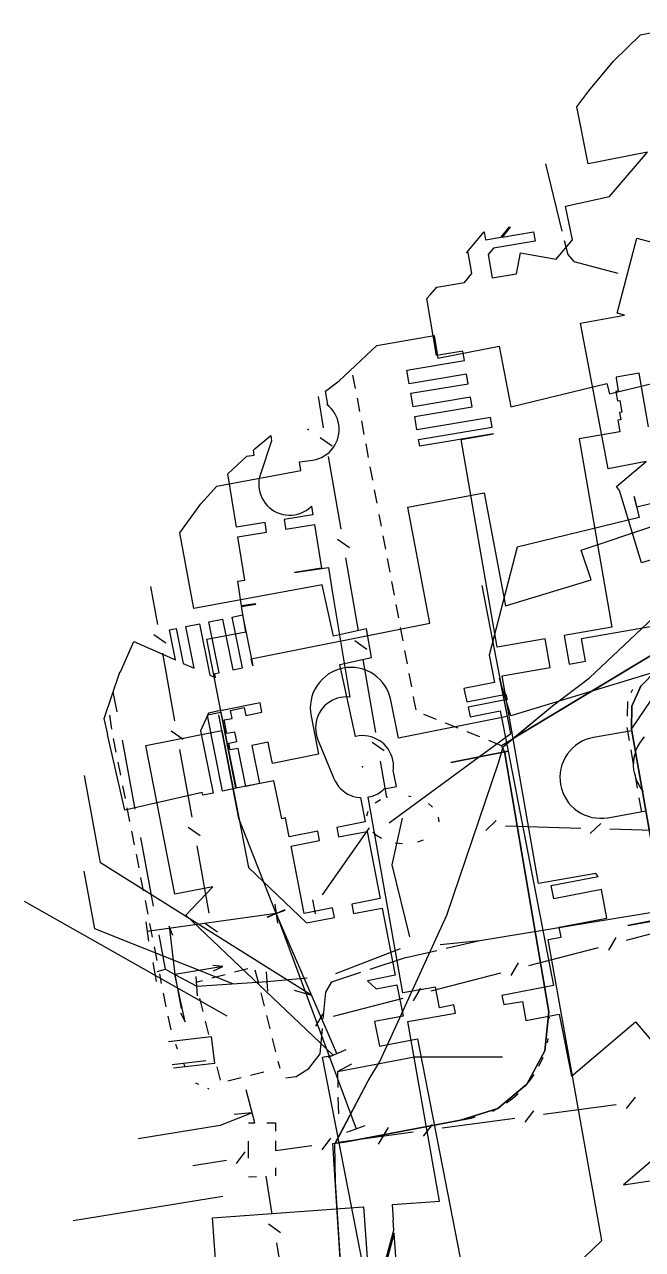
# Model space of a CAD drawing. Header units: metres. Extents: x -3782 to -2031, y 18790 to 19846.
# Drawn here: x -2729.7 to -2697.8, y 19772.1 to 19835.2 of the extents above; entities that cross this region are included whole.
import ezdxf

# ---------------------------------------------------------------- set-up
doc = ezdxf.new("R2010")
doc.units = ezdxf.units.M
for name, color, linetype in [('BOUNDARY', 7, 'Continuous'), ('CURB', 7, 'Continuous'), ('ELECTR_CABLE', 7, 'Continuous'), ('ELECTR_CABLE_COMM', 7, 'Continuous'), ('GAS', 7, 'Continuous'), ('GRASS', 7, 'Continuous'), ('GROUND', 7, 'Continuous'), ('HEAT', 7, 'Continuous'), ('OVERHEAD_POWER_LINE', 7, 'Continuous'), ('ROAD', 7, 'Continuous'), ('SEWER', 7, 'Continuous'), ('TREE', 7, 'Continuous'), ('WATER_PIPELINE', 7, 'Continuous')]:
    doc.layers.add(name, color=color, linetype=linetype)

msp = doc.modelspace()

# ---------------------------------------------------------------- linework, layer by layer
at = {"layer": 'BOUNDARY'}
msp.add_lwpolyline([(-2712.637, 19759.277), (-2713.667, 19775.54), (-2713.693, 19777.512), (-2711.974, 19780.762), (-2711.381, 19781.763), (-2707.916, 19789.303), (-2705.251, 19797.161), (-2705.017, 19797.987), (-2702.476, 19800.099), (-2700.561, 19801.545), (-2694.285, 19807.448)], dxfattribs=at)
at = {"layer": 'CURB'}
for points in [[(-2712.63, 19816.458), (-2712.765, 19817.149)], [(-2712.405, 19815.275), (-2712.535, 19815.967)], [(-2712.182, 19814.092), (-2712.313, 19814.784)], [(-2711.959, 19812.909), (-2712.09, 19813.601)], [(-2711.737, 19811.726), (-2711.867, 19812.417)], [(-2711.514, 19810.542), (-2711.644, 19811.234)], [(-2711.291, 19809.359), (-2711.406, 19809.968)], [(-2711.068, 19808.176), (-2711.199, 19808.868)], [(-2710.845, 19806.993), (-2710.976, 19807.685)], [(-2710.623, 19805.81), (-2710.753, 19806.502)], [(-2710.4, 19804.627), (-2710.53, 19805.319)], [(-2710.177, 19803.444), (-2710.307, 19804.136)], [(-2709.954, 19802.261), (-2710.085, 19802.952)], [(-2698.396, 19798.898), (-2696.032, 19802.363)], [(-2709.731, 19801.078), (-2709.862, 19801.769)], [(-2698.418, 19800.779), (-2698.33, 19800.96)], [(-2709.597, 19800.365), (-2709.639, 19800.586)], [(-2709.509, 19799.894), (-2709.597, 19800.365)], [(-2698.596, 19799.562), (-2698.578, 19800.315)], [(-2725.203, 19798.901), (-2725.309, 19799.608)], [(-2708.457, 19799.392), (-2709.11, 19799.654)], [(-2707.34, 19798.943), (-2707.993, 19799.205)], [(-2706.223, 19798.494), (-2706.876, 19798.756)], [(-2698.497, 19798.318), (-2698.61, 19798.98)], [(-2724.971, 19797.708), (-2725.109, 19798.41)], [(-2705.106, 19798.044), (-2705.759, 19798.307)], [(-2698.287, 19797.082), (-2698.414, 19797.825)], [(-2724.736, 19796.515), (-2724.871, 19797.199)], [(-2704.803, 19796.939), (-2704.921, 19797.633)], [(-2698.077, 19795.847), (-2698.204, 19796.589)], [(-2724.501, 19795.323), (-2724.628, 19795.968)], [(-2704.601, 19795.752), (-2704.719, 19796.446)], [(-2697.867, 19794.611), (-2697.993, 19795.354)], [(-2724.266, 19794.13), (-2724.405, 19794.832)], [(-2704.399, 19794.565), (-2704.517, 19795.259)], [(-2704.198, 19793.378), (-2704.316, 19794.072)], [(-2724.032, 19792.938), (-2724.17, 19793.64)], [(-2703.996, 19792.191), (-2704.114, 19792.885)], [(-2723.797, 19791.746), (-2723.935, 19792.447)], [(-2703.794, 19791.004), (-2703.912, 19791.698)], [(-2723.564, 19790.553), (-2723.701, 19791.255)], [(-2703.684, 19790.357), (-2703.71, 19790.512)], [(-2703.651, 19790.165), (-2703.668, 19790.261)], [(-2723.332, 19789.36), (-2723.469, 19790.062)], [(-2723.099, 19788.167), (-2723.236, 19788.869)], [(-2722.867, 19786.974), (-2723.004, 19787.676)], [(-2722.635, 19785.781), (-2722.733, 19786.288)], [(-2722.402, 19784.588), (-2722.539, 19785.291)], [(-2702.817, 19785.258), (-2702.882, 19785.643)], [(-2702.68, 19784.454), (-2702.714, 19784.653)], [(-2722.139, 19783.402), (-2722.304, 19784.098)], [(-2702.619, 19783.995), (-2702.624, 19784.05)], [(-2702.735, 19782.726), (-2702.694, 19782.949)], [(-2721.808, 19782.392), (-2721.897, 19782.633)], [(-2721.402, 19781.468), (-2721.506, 19781.683)], [(-2703.171, 19781.528), (-2702.959, 19781.977)], [(-2703.888, 19780.474), (-2703.604, 19780.811)], [(-2703.604, 19780.811), (-2703.421, 19781.096)], [(-2704.511, 19779.865), (-2704.236, 19780.117)], [(-2704.843, 19779.63), (-2704.511, 19779.865)], [(-2706.669, 19778.842), (-2706.454, 19778.9)], [(-2705.571, 19779.206), (-2705.269, 19779.369)], [(-2709.731, 19778.265), (-2708.965, 19778.41)], [(-2708.474, 19778.502), (-2707.708, 19778.646)], [(-2707.216, 19778.739), (-2706.669, 19778.842)], [(-2713.12, 19777.627), (-2712.737, 19777.699)], [(-2712.246, 19777.792), (-2711.48, 19777.936)], [(-2710.988, 19778.028), (-2710.222, 19778.173)]]:
    msp.add_lwpolyline(points, dxfattribs=at)
at = {"layer": 'ELECTR_CABLE'}
for points in [[(-2702.823, 19828.039), (-2701.979, 19824.575)], [(-2701.86, 19824.089), (-2701.685, 19823.371)], [(-2696.298, 19807.946), (-2697.87, 19807.468), (-2699.004, 19811.201), (-2699.175, 19811.408), (-2697.637, 19812.686), (-2699.603, 19812.316), (-2701.016, 19819.821), (-2698.76, 19820.246), (-2699.134, 19820.345), (-2698.111, 19824.212), (-2694.664, 19823.301)], [(-2701.685, 19823.371), (-2701.376, 19823.006)], [(-2701.376, 19823.006), (-2699.106, 19822.406)], [(-2724.934, 19799.794), (-2725.128, 19800.823)], [(-2723.99, 19794.778), (-2724.657, 19798.32)], [(-2723.045, 19789.761), (-2723.712, 19793.303)], [(-2726.073, 19788.598), (-2726.621, 19791.582)], [(-2706.21, 19788.006), (-2694.59, 19789.91)], [(-2717.197, 19789.211), (-2716.259, 19789.559)], [(-2716.728, 19789.385), (-2712.605, 19778.293)], [(-2718.961, 19785.765), (-2726.073, 19788.598)], [(-2722.434, 19786.515), (-2722.768, 19788.286)], [(-2708.266, 19787.793), (-2706.21, 19788.006)], [(-2713.65, 19786.296), (-2710.316, 19787.58)], [(-2721.951, 19786.252), (-2720.819, 19785.642)], [(-2720.785, 19785.143), (-2720.852, 19786.141)], [(-2720.819, 19785.642), (-2717.183, 19785.884)], [(-2717.15, 19785.385), (-2717.216, 19786.383)], [(-2717.183, 19785.884), (-2715.125, 19786.078)], [(-2713.566, 19781.239), (-2709.592, 19782.01)], [(-2709.592, 19782.01), (-2705.044, 19782.01)], [(-2713.566, 19781.239), (-2712.828, 19781.637)], [(-2713.566, 19781.239), (-2713.547, 19780.419)], [(-2713.535, 19779.92), (-2713.514, 19779.057)], [(-2713.074, 19778.119), (-2712.136, 19778.467)]]:
    msp.add_lwpolyline(points, dxfattribs=at)
at = {"layer": 'ELECTR_CABLE_COMM'}
for points in [[(-2714.274, 19814.434), (-2714.549, 19816.043)], [(-2713.842, 19813.478), (-2714.454, 19813.911)], [(-2713.379, 19809.199), (-2714.021, 19812.955)], [(-2712.947, 19808.243), (-2713.559, 19808.676)], [(-2712.484, 19803.964), (-2713.126, 19807.72)], [(-2723.202, 19806.252), (-2722.853, 19804.293)], [(-2704.612, 19798.671), (-2706.098, 19806.308)], [(-2723.029, 19803.769), (-2722.414, 19803.34)], [(-2712.052, 19803.008), (-2712.664, 19803.442)], [(-2722.59, 19802.816), (-2721.968, 19799.329)], [(-2711.589, 19798.73), (-2712.232, 19802.486)], [(-2718.642, 19794.285), (-2719.682, 19799.635)], [(-2722.144, 19798.805), (-2721.529, 19798.376)], [(-2710.9, 19794.06), (-2704.612, 19798.671)], [(-2721.705, 19797.852), (-2721.083, 19794.365)], [(-2711.157, 19797.774), (-2711.769, 19798.207)], [(-2711.015, 19795.373), (-2711.337, 19797.251)], [(-2725.79, 19791.996), (-2726.618, 19796.503)], [(-2710.977, 19795.381), (-2711.015, 19795.373)], [(-2709.755, 19795.41), (-2709.883, 19795.438)], [(-2711.993, 19794.655), (-2712.066, 19794.408)], [(-2711.344, 19795.251), (-2711.624, 19795.086)], [(-2708.662, 19794.88), (-2708.868, 19795.055)], [(-2716.728, 19789.385), (-2718.642, 19794.285)], [(-2710.222, 19794.303), (-2710.765, 19791.907)], [(-2708.322, 19794.111), (-2708.346, 19794.366)], [(-2705.915, 19793.667), (-2705.37, 19794.182)], [(-2700.527, 19793.512), (-2699.982, 19794.026)], [(-2721.259, 19793.841), (-2720.644, 19793.412)], [(-2714.334, 19790.35), (-2711.916, 19793.816)], [(-2711.729, 19793.587), (-2711.584, 19793.452)], [(-2711.584, 19793.452), (-2711.296, 19793.272)], [(-2704.893, 19793.903), (-2701.004, 19793.791)], [(-2699.505, 19793.748), (-2695.616, 19793.636)], [(-2720.82, 19792.888), (-2720.198, 19789.401)], [(-2710.593, 19793.041), (-2710.209, 19792.999)], [(-2709.417, 19793.084), (-2709.117, 19793.183)], [(-2714.888, 19785.157), (-2725.79, 19791.996)], [(-2710.765, 19791.907), (-2709.848, 19788.194)], [(-2719.251, 19784.099), (-2729.708, 19790.009)], [(-2716.797, 19789.88), (-2716.659, 19788.89)], [(-2714.697, 19789.366), (-2714.828, 19790.103)], [(-2723.452, 19788.957), (-2723.315, 19787.966)], [(-2716.728, 19789.385), (-2723.383, 19788.461)], [(-2716.27, 19789.585), (-2717.186, 19789.185)], [(-2713.588, 19782.169), (-2716.728, 19789.385)], [(-2720.374, 19788.877), (-2719.759, 19788.448)], [(-2698.649, 19788.021), (-2695.064, 19788.954)], [(-2707.953, 19787.6), (-2706.21, 19788.006)], [(-2699.565, 19787.509), (-2699.185, 19788.156)], [(-2711.882, 19786.516), (-2710.103, 19787.099)], [(-2710.103, 19787.099), (-2708.44, 19787.486)], [(-2703.686, 19786.711), (-2700.101, 19787.644)], [(-2722.893, 19785.886), (-2723.065, 19786.871)], [(-2722.862, 19786.399), (-2722.434, 19786.515)], [(-2722.434, 19786.515), (-2721.951, 19786.252)], [(-2718.87, 19786.378), (-2718.181, 19786.56)], [(-2717.818, 19786.483), (-2717.644, 19785.792)], [(-2704.602, 19786.199), (-2704.222, 19786.845)], [(-2721.951, 19786.252), (-2721.617, 19784.494)], [(-2720.872, 19785.852), (-2720.527, 19785.943)], [(-2720.043, 19786.07), (-2719.624, 19786.18)], [(-2719.624, 19786.18), (-2719.354, 19786.251)], [(-2714.169, 19785.333), (-2713.861, 19785.867)], [(-2713.861, 19785.867), (-2712.357, 19786.36)], [(-2708.723, 19785.4), (-2705.138, 19786.333)], [(-2717.522, 19785.307), (-2717.348, 19784.616)], [(-2714.888, 19785.157), (-2715.784, 19785.424)], [(-2714.294, 19783.958), (-2714.169, 19785.333)], [(-2709.638, 19784.888), (-2709.259, 19785.535)], [(-2720.488, 19784.331), (-2720.662, 19785.022)], [(-2713.76, 19784.09), (-2710.175, 19785.023)], [(-2717.226, 19784.131), (-2717.052, 19783.439)], [(-2714.675, 19783.578), (-2714.296, 19784.224)], [(-2720.191, 19783.155), (-2720.365, 19783.846)], [(-2714.457, 19782.165), (-2714.339, 19783.46)], [(-2722.283, 19782.796), (-2720.072, 19783.054)], [(-2720.072, 19783.054), (-2719.91, 19781.666)], [(-2716.931, 19782.954), (-2716.757, 19782.263)], [(-2715.033, 19781.404), (-2714.457, 19782.165)], [(-2713.13, 19782.369), (-2714.046, 19781.969)], [(-2722.092, 19781.612), (-2720.354, 19781.815)], [(-2719.91, 19781.666), (-2722.016, 19781.421)], [(-2719.598, 19780.803), (-2719.772, 19781.494)], [(-2716.635, 19781.778), (-2716.543, 19781.414)], [(-2715.691, 19780.992), (-2715.033, 19781.404)], [(-2718.532, 19780.914), (-2719.223, 19780.74)], [(-2717.355, 19781.21), (-2718.047, 19781.036)], [(-2716.234, 19780.915), (-2715.691, 19780.992)], [(-2720.89, 19780.663), (-2720.725, 19780.59)], [(-2720.267, 19780.389), (-2720.191, 19780.355)], [(-2717.823, 19778.603), (-2718.27, 19780.295)], [(-2699.18, 19779.531), (-2702.929, 19779.024)], [(-2698.21, 19779.929), (-2698.664, 19779.333)], [(-2717.959, 19779.117), (-2719.614, 19778.469)], [(-2717.959, 19779.117), (-2718.888, 19779.022)], [(-2703.445, 19779.222), (-2703.9, 19778.625)], [(-2719.614, 19778.469), (-2723.85, 19777.778)], [(-2718.156, 19778.603), (-2717.823, 19778.603)], [(-2717.212, 19778.603), (-2716.756, 19778.603)], [(-2716.756, 19778.603), (-2716.757, 19778.17)], [(-2711.441, 19777.494), (-2710.93, 19778.353)], [(-2708.681, 19778.514), (-2709.135, 19777.918)], [(-2704.416, 19778.823), (-2708.165, 19778.316)], [(-2718.156, 19776.868), (-2718.156, 19777.659)], [(-2716.759, 19777.67), (-2716.761, 19777.154)], [(-2713.916, 19777.806), (-2714.37, 19777.21)], [(-2709.651, 19778.115), (-2713.4, 19777.609)], [(-2718.767, 19776.499), (-2718.33, 19777.108)], [(-2714.886, 19777.408), (-2716.761, 19777.154)], [(-2721.016, 19776.4), (-2719.289, 19776.683)], [(-2718.156, 19776.77), (-2718.156, 19776.868)], [(-2717.734, 19775.821), (-2718.156, 19775.803)], [(-2716.928, 19773.896), (-2717.239, 19775.842)], [(-2716.764, 19776.281), (-2716.765, 19775.862)], [(-2719.47, 19774.804), (-2727.198, 19773.544)], [(-2716.507, 19772.936), (-2717.114, 19773.376)], [(-2716.071, 19768.524), (-2716.692, 19772.415)]]:
    msp.add_lwpolyline(points, dxfattribs=at)
at = {"layer": 'GAS'}
msp.add_lwpolyline([(-2708.841, 19753.809), (-2714.336, 19781.978), (-2713.785, 19782.085), (-2721.376, 19789.314), (-2719.997, 19790.762), (-2721.96, 19790.38), (-2723.454, 19798.059), (-2719.527, 19798.822), (-2718.156, 19791.77), (-2715.154, 19788.912), (-2713.714, 19789.192), (-2713.81, 19789.683), (-2715.282, 19789.397), (-2715.956, 19792.861), (-2714.483, 19793.148), (-2714.579, 19793.639), (-2716.051, 19793.352), (-2716.239, 19794.315), (-2716.431, 19794.275), (-2716.842, 19796.232), (-2718.806, 19795.85), (-2720.299, 19803.528), (-2718.295, 19803.918), (-2718.512, 19805.216), (-2717.779, 19805.338), (-2717.782, 19805.36), (-2718.517, 19805.25), (-2718.707, 19806.524), (-2718.339, 19806.579), (-2718.697, 19808.812), (-2717.215, 19809.049), (-2717.294, 19809.542), (-2718.776, 19809.305), (-2719.217, 19812.066), (-2718.238, 19812.966), (-2717.852, 19813.028), (-2717.893, 19813.283), (-2717.801, 19813.368), (-2717.001, 19814.033), (-2716.958, 19813.764), (-2717.54, 19812.04), (-2717.583, 19811.889), (-2717.611, 19811.735), (-2717.623, 19811.578), (-2717.621, 19811.421), (-2717.603, 19811.265), (-2717.569, 19811.112), (-2717.521, 19810.963), (-2717.458, 19810.819), (-2717.382, 19810.681), (-2717.292, 19810.552), (-2717.191, 19810.433), (-2717.078, 19810.324), (-2716.955, 19810.226), (-2716.822, 19810.141), (-2716.683, 19810.07), (-2716.537, 19810.012), (-2716.386, 19809.969), (-2716.231, 19809.942), (-2716.075, 19809.929), (-2715.918, 19809.932), (-2715.762, 19809.95), (-2715.608, 19809.983), (-2715.459, 19810.031), (-2715.315, 19810.094), (-2715.178, 19810.17), (-2715.049, 19810.26), (-2714.929, 19810.362), (-2714.899, 19810.393), (-2714.826, 19809.937), (-2716.307, 19809.7), (-2716.236, 19809.255), (-2716.228, 19809.207), (-2714.747, 19809.444), (-2714.387, 19807.196), (-2715.785, 19806.973), (-2714.017, 19807.235), (-2713.836, 19806.015), (-2712.925, 19800.55), (-2712.935, 19800.551), (-2713.092, 19800.559), (-2713.248, 19800.552), (-2713.404, 19800.529), (-2713.556, 19800.491), (-2713.704, 19800.438), (-2713.846, 19800.371), (-2713.981, 19800.29), (-2714.107, 19800.197), (-2714.223, 19800.091), (-2714.329, 19799.975), (-2714.423, 19799.849), (-2714.503, 19799.714), (-2714.571, 19799.573), (-2714.624, 19799.425), (-2714.662, 19799.272), (-2714.685, 19799.117), (-2714.693, 19798.96), (-2714.685, 19798.804), (-2714.662, 19798.648), (-2714.624, 19798.496), (-2714.572, 19798.348), (-2713.746, 19796.35), (-2713.679, 19796.208), (-2713.598, 19796.073), (-2713.504, 19795.947), (-2713.399, 19795.83), (-2713.283, 19795.725), (-2713.157, 19795.631), (-2713.022, 19795.55), (-2712.88, 19795.483), (-2712.732, 19795.43), (-2712.58, 19795.392), (-2712.425, 19795.369), (-2712.368, 19795.366), (-2712.125, 19794.116), (-2713.597, 19793.829), (-2713.502, 19793.339), (-2712.029, 19793.625), (-2711.356, 19790.16), (-2712.828, 19789.874), (-2712.733, 19789.383), (-2711.26, 19789.669), (-2710.587, 19786.205), (-2712.019, 19785.926), (-2711.574, 19785.503), (-2710.491, 19785.714), (-2710.178, 19784.103), (-2711.648, 19783.817), (-2711.4, 19782.55), (-2709.437, 19782.933), (-2704.912, 19759.732)], dxfattribs=at)
at = {"layer": 'GRASS'}
msp.add_lwpolyline([(-2687.871, 19804.001), (-2696.032, 19802.363), (-2697.116, 19801.912), (-2697.92, 19801.112), (-2698.371, 19800.072), (-2698.396, 19798.898), (-2696.461, 19787.968), (-2689.887, 19789.265), (-2689.583, 19789.378), (-2689.336, 19789.578), (-2689.164, 19789.844), (-2689.084, 19790.159)], close=True, dxfattribs=at)
at = {"layer": 'GROUND'}
msp.add_lwpolyline([(-2696.371, 19803.315), (-2704.531, 19798.391), (-2702.476, 19800.099), (-2700.561, 19801.545), (-2694.285, 19807.448)], dxfattribs=at)
for points in [[(-2698.396, 19798.898), (-2698.371, 19800.072), (-2697.92, 19801.112), (-2697.116, 19801.912), (-2696.032, 19802.363), (-2687.871, 19804.001), (-2689.084, 19790.159), (-2689.164, 19789.844), (-2689.336, 19789.578), (-2689.583, 19789.378), (-2689.887, 19789.265), (-2696.461, 19787.968)], [(-2711.974, 19780.762), (-2711.381, 19781.763), (-2707.916, 19789.303), (-2705.251, 19797.161), (-2705.036, 19797.919), (-2704.94, 19797.746), (-2702.657, 19784.317), (-2702.865, 19782.308), (-2703.79, 19780.591), (-2705.289, 19779.342), (-2707.216, 19778.739), (-2713.12, 19777.627), (-2713.671, 19777.552)]]:
    msp.add_lwpolyline(points, close=True, dxfattribs=at)
at = {"layer": 'HEAT'}
msp.add_lwpolyline([(-2691.715, 19803.494), (-2704.624, 19799.587), (-2705.203, 19801.501), (-2704.813, 19799.54), (-2710.417, 19798.425), (-2710.807, 19800.387), (-2710.857, 19800.587), (-2710.927, 19800.781), (-2711.015, 19800.967), (-2711.121, 19801.144), (-2711.243, 19801.309), (-2711.382, 19801.462), (-2711.535, 19801.6), (-2711.7, 19801.723), (-2711.877, 19801.829), (-2712.063, 19801.917), (-2712.257, 19801.987), (-2712.457, 19802.037), (-2712.661, 19802.067), (-2712.867, 19802.077), (-2713.073, 19802.067), (-2713.276, 19802.037), (-2713.476, 19801.987), (-2713.67, 19801.917), (-2713.857, 19801.829), (-2714.034, 19801.723), (-2714.199, 19801.6), (-2714.352, 19801.462), (-2714.49, 19801.309), (-2714.613, 19801.144), (-2714.719, 19800.967), (-2714.807, 19800.781), (-2714.876, 19800.587), (-2714.926, 19800.387), (-2714.957, 19800.183), (-2714.967, 19799.977), (-2714.957, 19799.771), (-2714.926, 19799.567), (-2714.536, 19797.606), (-2716.919, 19797.132), (-2717.065, 19797.867), (-2717.073, 19797.866), (-2717.143, 19798.217), (-2717.981, 19798.048), (-2717.584, 19796.087), (-2718.29, 19795.944), (-2718.687, 19797.904), (-2719.098, 19797.821), (-2719.169, 19798.173), (-2718.758, 19798.256), (-2718.858, 19798.746), (-2719.268, 19798.663), (-2719.411, 19799.369), (-2719.001, 19799.452), (-2719.084, 19799.865), (-2718.379, 19800.008), (-2718.295, 19799.595), (-2717.46, 19799.764), (-2717.557, 19800.255), (-2719.511, 19799.859), (-2719.514, 19799.876), (-2720.223, 19799.712), (-2720.261, 19799.626), (-2719.574, 19799.765), (-2718.78, 19795.845), (-2719.485, 19795.702), (-2720.275, 19799.595), (-2720.624, 19798.801), (-2719.975, 19795.602), (-2720.509, 19795.494), (-2720.537, 19795.635), (-2724.528, 19794.716), (-2725.426, 19798.614), (-2725.402, 19798.62), (-2725.593, 19799.451), (-2724.783, 19801.84), (-2724.753, 19801.847), (-2724.068, 19803.406), (-2721.92, 19802.462), (-2722.235, 19804.017), (-2721.882, 19804.089), (-2721.516, 19802.284), (-2720.956, 19802.038), (-2721.392, 19804.188), (-2720.686, 19804.331), (-2720.15, 19801.684), (-2719.854, 19801.554), (-2719.896, 19801.76), (-2719.664, 19801.807), (-2720.196, 19804.431), (-2719.491, 19804.574), (-2718.959, 19801.95), (-2718.469, 19802.05), (-2719.001, 19804.673), (-2718.468, 19804.781), (-2717.936, 19802.158), (-2718.009, 19802.523), (-2708.804, 19804.354), (-2709.929, 19810.339), (-2705.998, 19811.078), (-2704.902, 19805.249), (-2700.47, 19806.59), (-2700.983, 19808.12), (-2693.486, 19810.633)], dxfattribs=at)
at = {"layer": 'OVERHEAD_POWER_LINE'}
for points in [[(-2722.249, 19788.734), (-2721.951, 19786.252)], [(-2722.056, 19788.255), (-2722.249, 19788.734)], [(-2719.484, 19786.655), (-2721.951, 19786.252)], [(-2719.484, 19786.655), (-2720, 19786.706)], [(-2719.955, 19786.442), (-2719.484, 19786.655)], [(-2721.425, 19783.808), (-2721.951, 19786.252)], [(-2721.661, 19784.268), (-2721.425, 19783.808)]]:
    msp.add_lwpolyline(points, dxfattribs=at)
at = {"layer": 'ROAD'}
for points in [[(-2712.527, 19757.526), (-2713.793, 19777.535), (-2713.793, 19777.536), (-2713.792, 19777.536), (-2713.12, 19777.627), (-2707.217, 19778.739), (-2707.216, 19778.739), (-2705.291, 19779.342), (-2705.287, 19779.344), (-2703.792, 19780.59), (-2703.789, 19780.593), (-2702.866, 19782.306), (-2702.865, 19782.31), (-2702.657, 19784.316), (-2702.657, 19784.318), (-2704.94, 19797.744), (-2704.941, 19797.747), (-2705.105, 19798.044), (-2705.106, 19798.045), (-2705.105, 19798.045), (-2696.371, 19803.315)], [(-2697.117, 19801.911), (-2697.919, 19801.114), (-2697.921, 19801.111), (-2698.37, 19800.074), (-2698.371, 19800.07), (-2698.396, 19798.9), (-2698.396, 19798.898), (-2698.381, 19798.816), (-2700.351, 19798.468), (-2700.552, 19798.422), (-2700.747, 19798.357), (-2700.935, 19798.272), (-2701.114, 19798.17), (-2701.282, 19798.051), (-2701.438, 19797.916), (-2701.58, 19797.766), (-2701.706, 19797.603), (-2701.815, 19797.429), (-2701.907, 19797.244), (-2701.981, 19797.052), (-2702.035, 19796.853), (-2702.07, 19796.65), (-2702.084, 19796.444), (-2702.079, 19796.238), (-2702.053, 19796.034), (-2702.007, 19795.833), (-2701.941, 19795.637), (-2701.857, 19795.449), (-2701.755, 19795.27), (-2701.636, 19795.102), (-2701.501, 19794.947), (-2701.351, 19794.805), (-2701.188, 19794.679), (-2701.014, 19794.569), (-2700.829, 19794.477), (-2700.637, 19794.404), (-2700.438, 19794.349), (-2700.235, 19794.315), (-2700.029, 19794.3), (-2699.823, 19794.306), (-2699.619, 19794.332), (-2697.649, 19794.681)]]:
    msp.add_lwpolyline(points, dxfattribs=at)
at = {"layer": 'SEWER'}
for points in [[(-2719.713, 19769.664), (-2720.008, 19773.709), (-2712.218, 19774.277), (-2711.816, 19768.767), (-2710.655, 19773.066), (-2710.693, 19773.586), (-2710.664, 19773.588), (-2710.722, 19774.386), (-2708.292, 19774.563), (-2709.93, 19783.816), (-2707.475, 19784.251), (-2707.551, 19784.681), (-2708.299, 19784.535), (-2708.505, 19785.592), (-2710.191, 19785.293), (-2711.978, 19795.386), (-2711.924, 19795.398), (-2711.773, 19795.439), (-2711.626, 19795.495), (-2711.485, 19795.565), (-2711.352, 19795.648), (-2711.228, 19795.744), (-2711.147, 19795.82), (-2710.521, 19795.931), (-2710.653, 19796.609), (-2710.682, 19796.757), (-2710.672, 19796.835), (-2710.667, 19796.992), (-2710.678, 19797.148), (-2710.704, 19797.303), (-2710.745, 19797.455), (-2710.801, 19797.602), (-2710.871, 19797.742), (-2710.954, 19797.875), (-2711.05, 19798), (-2711.158, 19798.114), (-2711.276, 19798.217), (-2711.404, 19798.308), (-2711.54, 19798.386), (-2711.683, 19798.451), (-2711.832, 19798.501), (-2711.985, 19798.536), (-2712.141, 19798.556), (-2712.298, 19798.561), (-2712.455, 19798.55), (-2712.609, 19798.524), (-2712.635, 19798.518), (-2713.447, 19802.224), (-2711.814, 19802.582), (-2712.068, 19804.062), (-2713.769, 19803.689), (-2714.349, 19806.335), (-2720.977, 19805.111), (-2721.697, 19809.01), (-2720.607, 19810.515), (-2719.792, 19811.431), (-2715.449, 19812.233), (-2715.513, 19812.669), (-2714.835, 19812.769), (-2714.681, 19812.8), (-2714.531, 19812.845), (-2714.386, 19812.905), (-2714.247, 19812.979), (-2714.117, 19813.067), (-2713.995, 19813.166), (-2713.884, 19813.277), (-2713.785, 19813.399), (-2713.698, 19813.529), (-2713.624, 19813.668), (-2713.563, 19813.813), (-2713.518, 19813.963), (-2713.487, 19814.117), (-2713.472, 19814.273), (-2713.472, 19814.43), (-2713.487, 19814.587), (-2713.518, 19814.741), (-2713.563, 19814.891), (-2713.623, 19815.036), (-2713.697, 19815.174), (-2713.785, 19815.305), (-2713.884, 19815.426), (-2713.995, 19815.537), (-2714.103, 19815.626), (-2714.057, 19815.633), (-2714.176, 19816.326), (-2713.478, 19816.854), (-2711.536, 19818.679), (-2708.58, 19819.187), (-2708.38, 19818.029), (-2705.215, 19818.636), (-2704.616, 19815.512), (-2699.66, 19816.715), (-2699.53, 19816.179), (-2692.089, 19817.986)], [(-2690.673, 19812.156), (-2698.12, 19810.347), (-2698.25, 19810.883), (-2698.256, 19810.882), (-2697.996, 19809.808), (-2704.284, 19808.281), (-2705.733, 19802.711), (-2705.458, 19801.307), (-2707.036, 19800.998), (-2706.883, 19800.303), (-2704.869, 19800.697), (-2704.816, 19800.424), (-2706.824, 19800.031), (-2706.715, 19799.532), (-2705.17, 19799.835), (-2704.764, 19797.76), (-2707.708, 19797.184), (-2704.764, 19797.758), (-2702.41, 19785.683), (-2705.075, 19785.163), (-2704.984, 19784.692), (-2704.022, 19784.862), (-2703.847, 19783.874), (-2702.123, 19784.21), (-2701.497, 19781), (-2698.192, 19783.809), (-2696.249, 19781.523)], [(-2694.976, 19778.668), (-2698.81, 19775.41), (-2692.652, 19776.338)], [(-2710.257, 19767.602), (-2710.644, 19772.919), (-2711.806, 19768.62)]]:
    msp.add_lwpolyline(points, dxfattribs=at)
at = {"layer": 'TREE'}
for p in [(-2715.07, 19814.352), (-2712.266, 19796.961)]:
    msp.add_point(p, dxfattribs=at)
at = {"layer": 'WATER_PIPELINE'}
for points in [[(-2706.488, 19766.211), (-2699.92, 19772.54), (-2702.686, 19788.044), (-2702.021, 19788.163), (-2702.12, 19788.679), (-2699.665, 19789.15), (-2699.947, 19790.623), (-2702.402, 19790.152), (-2702.534, 19790.84), (-2700.113, 19791.304), (-2700.235, 19791.461), (-2703.19, 19790.945), (-2705.058, 19801.646), (-2702.595, 19802.076), (-2702.853, 19803.553), (-2705.316, 19803.124), (-2707.183, 19813.824), (-2705.518, 19814.114), (-2705.519, 19814.121), (-2709.319, 19813.484), (-2709.377, 19813.832), (-2705.578, 19814.469), (-2705.661, 19814.962), (-2709.46, 19814.325), (-2709.577, 19815.02), (-2706.615, 19815.517), (-2706.698, 19816.01), (-2709.659, 19815.514), (-2709.776, 19816.209), (-2706.816, 19816.706), (-2706.899, 19817.199), (-2709.859, 19816.702), (-2709.976, 19817.398), (-2707.016, 19817.895), (-2707.1, 19818.389), (-2708.457, 19818.159), (-2708.956, 19821.105), (-2708.772, 19821.279), (-2708.429, 19821.679), (-2707.009, 19821.919), (-2706.636, 19822.38), (-2706.822, 19823.472), (-2706.905, 19823.458), (-2705.988, 19824.528), (-2705.919, 19824.119), (-2705.121, 19824.255), (-2704.681, 19824.8), (-2704.648, 19824.773), (-2705.058, 19824.265), (-2703.452, 19824.537), (-2703.371, 19824.057), (-2705.521, 19823.693), (-2705.791, 19823.359), (-2705.587, 19822.16), (-2704.322, 19822.374), (-2704.128, 19823.459), (-2702.281, 19823.128), (-2701.43, 19824.123), (-2701.801, 19825.863), (-2699.526, 19826.349), (-2697.561, 19828.647), (-2700.632, 19828.033), (-2701.22, 19830.974), (-2700.597, 19831.8), (-2699.318, 19833.328), (-2697.922, 19834.694), (-2695.271, 19835.224)], [(-2697.515, 19814.487), (-2697.996, 19817.245), (-2699.185, 19817.038), (-2699.192, 19816.999), (-2699.078, 19816.329), (-2699.206, 19816.307), (-2699.12, 19815.815), (-2698.994, 19815.836), (-2698.893, 19815.244), (-2699.017, 19815.223), (-2698.951, 19814.846), (-2699.095, 19814.82), (-2698.992, 19814.229), (-2701.099, 19813.862), (-2699.405, 19804.155), (-2701.87, 19803.725), (-2701.612, 19802.247), (-2700.764, 19802.395), (-2700.969, 19803.568), (-2695.058, 19804.6)], [(-2697.735, 19798.503), (-2697.868, 19798.346), (-2697.986, 19798.177), (-2698.085, 19797.996), (-2698.167, 19797.807), (-2698.23, 19797.611), (-2698.273, 19797.409), (-2698.297, 19797.205), (-2698.3, 19796.999), (-2698.283, 19796.793), (-2698.245, 19796.59), (-2698.189, 19796.392), (-2698.113, 19796.201), (-2698.018, 19796.018), (-2697.906, 19795.844), (-2697.778, 19795.683)], [(-2696.12, 19789.249), (-2698.577, 19788.778), (-2696.78, 19789.098)]]:
    msp.add_lwpolyline(points, dxfattribs=at)

doc.saveas('drawing.dxf')
